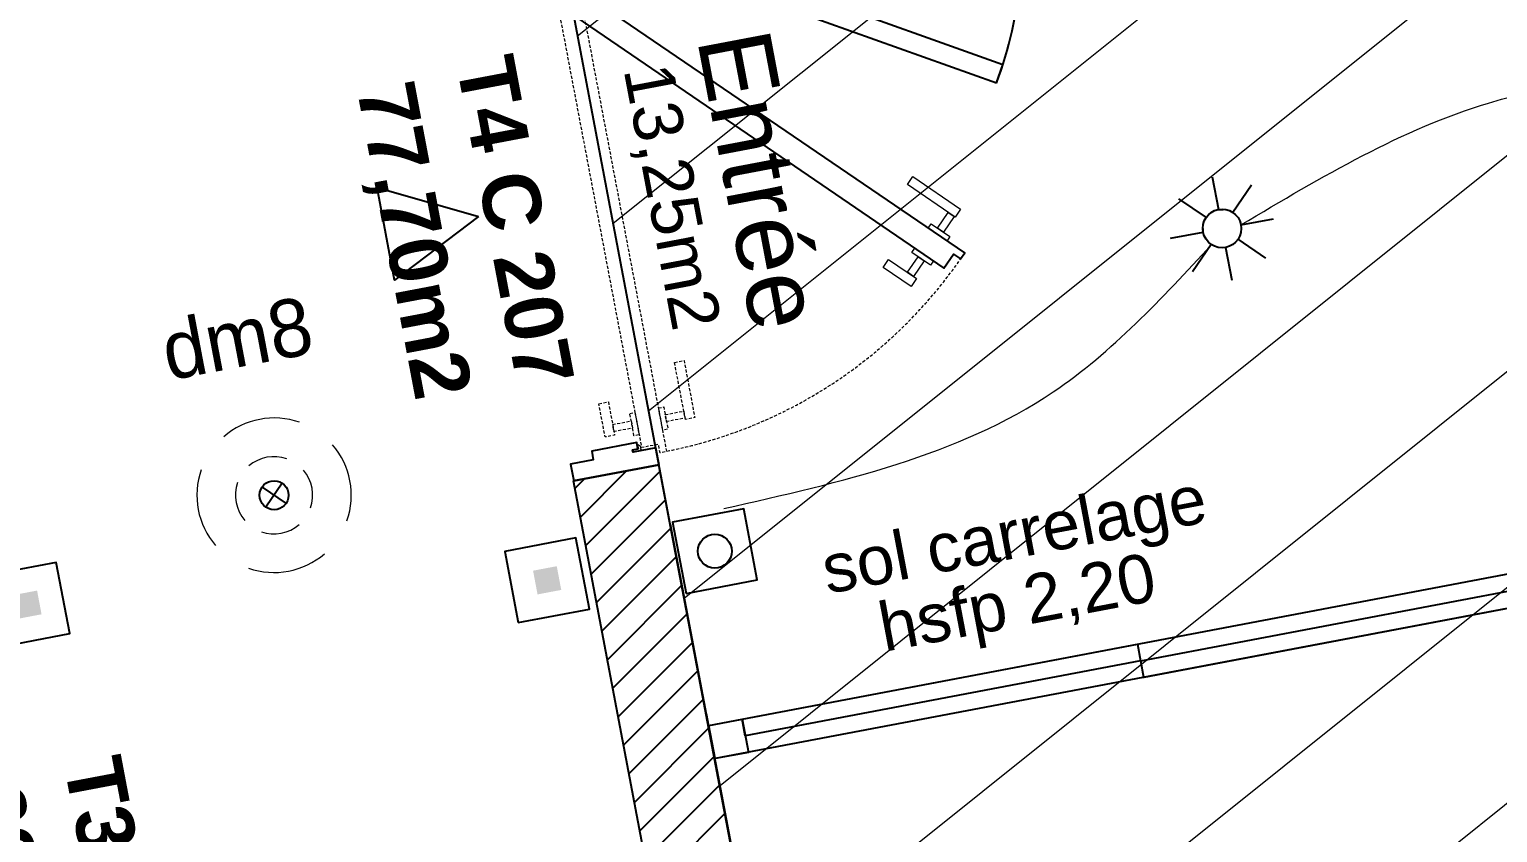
# Model space of a CAD drawing. Header units: centimetres. Extents: x 187368 to 251255, y -383447 to -322514.
# Drawn here: x 200292 to 203335, y -344240 to -342576 of the extents above; entities that cross this region are included whole.
import ezdxf

# ---------------------------------------------------------------- set-up
doc = ezdxf.new("R2010")
doc.units = ezdxf.units.CM
doc.linetypes.add('Style de ligne -16', pattern=[0.192476, 0.123031, -0.069444])
doc.layers.get('0').update_dxf_attribs({"color": 252})
doc.layers.add('3-BAT C-Niveau 2', color=252, linetype='Continuous')
doc.layers.add('prlm-ELEC-CFO', color=1, linetype='Continuous', lineweight=25)
doc.styles.add('Geneva (bold)', font='arialbd.ttf')
doc.styles.add('Helvetica', font='arial.ttf')
doc.styles.add('prlm-elec-cfo', font='comic.ttf', dxfattribs={"height": 12})

# ---------------------------------------------------------------- blocks, each defined once
blk = doc.blocks.new('xi.BSO')
at = {"layer": 'prlm-ELEC-CFO', "lineweight": 5}
blk.add_hatch(color=0, dxfattribs=at).paths.add_polyline_path([(-2.5, -2.5), (2.5, -2.5), (2.5, 2.5), (-2.5, 2.5)])
at = {"layer": 'prlm-ELEC-CFO', "color": 0, "flags": 128}
blk.add_lwpolyline([(-7.5, -7.5), (7.5, -7.5), (7.5, 7.5), (-7.5, 7.5)], close=True, dxfattribs=at)
blk = doc.blocks.new('xi.BP')
at = {"layer": 'prlm-ELEC-CFO', "color": 0, "flags": 128}
blk.add_lwpolyline([(-7.5, -7.5), (7.5, -7.5), (7.5, 7.5), (-7.5, 7.5)], close=True, dxfattribs=at)
at = {"layer": 'prlm-ELEC-CFO', "color": 0}
blk.add_circle((0, 0), 3.5, dxfattribs=at)
blk = doc.blocks.new('xi.SPOT')
at = {"color": 0, "lineweight": 5}
blk.add_wipeout([(-4, 0), (-2.83, -2.83), (0, -4), (2.83, -2.83), (4, 0), (2.83, 2.83), (0, 4), (-2.83, 2.83)], dxfattribs=at).dxf.layer = 'prlm-ELEC-CFO'
at = {"layer": 'prlm-ELEC-CFO', "color": 0, "linetype": 'ByBlock', "lineweight": -2, "flags": 128}
for points in [[(0, 10.88), (0, 4)], [(-7.69, 7.69), (-2.83, 2.83)], [(7.69, 7.69), (2.83, 2.83)], [(-10.88, 0), (-4, 0)], [(4, 0), (10.88, 0)], [(-2.83, -2.83), (-7.69, -7.69)], [(2.83, -2.83), (7.69, -7.69)], [(0, -4), (0, -10.88)]]:
    blk.add_lwpolyline(points, dxfattribs=at)
at = {"layer": 'prlm-ELEC-CFO', "color": 0, "linetype": 'ByBlock', "lineweight": -2}
blk.add_circle((0, 0), 4, dxfattribs=at)
blk = doc.blocks.new('xi.dm8')
at = {"layer": 'prlm-ELEC-CFO', "color": 0}
for points in [[(-2.12, 2.12), (2.12, -2.12)], [(2.12, 2.12), (-2.12, -2.12)]]:
    blk.add_lwpolyline(points, dxfattribs=at)
blk.add_circle((0, 0), 3, dxfattribs=at)
at = {"layer": 'prlm-ELEC-CFO', "color": 0, "lineweight": 13}
for radius, start, end in [(16, 60, 120), (16, 150, 210), (8, 60, 120), (16, 330, 30), (8, 150, 210), (8, 330, 30), (8, 240, 300), (16, 240, 300)]:
    blk.add_arc((0, 0), radius, start, end, dxfattribs=at)
blk = doc.blocks.new('Groupe-11-1')
at = {"linetype": 'Continuous', "flags": 128}
for points in [[(13476.86, -45947.42), (13654.14, -45913.82), (13655.45, -45920.7), (13478.16, -45954.29)], [(13647.27, -45915.12), (13654.14, -45913.82), (13655.45, -45920.7), (13648.57, -45922)], [(13566.37, -45934.02), (13647.92, -45918.57), (13648.57, -45922), (13567.02, -45937.46)], [(13483.75, -45946.11), (13565.68, -45930.58), (13566.33, -45934.02), (13484.4, -45949.55)], [(13476.86, -45947.42), (13483.74, -45946.11), (13485.04, -45952.99), (13478.16, -45954.29)]]:
    blk.add_lwpolyline(points, close=True, dxfattribs=at)
blk = doc.blocks.new('Sol carrelage')
at = {"insert": (0, -0.78), "char_height": 10.0872, "attachment_point": 2, "line_spacing_factor": 0.834288, "style": 'Helvetica'}
blk.add_mtext('sol carrelage', dxfattribs=at)
blk = doc.blocks.new('hsfp 2.20')
at = {"insert": (0, -0.78), "char_height": 10.087, "attachment_point": 2, "line_spacing_factor": 0.834288, "style": 'Helvetica'}
blk.add_mtext('hsfp 2,20', dxfattribs=at)

msp = doc.modelspace()

# ---------------------------------------------------------------- hatches: boundary and pattern name
at = {"linetype": 'Continuous', "lineweight": 18}
h = msp.add_hatch(dxfattribs=at)
h.set_pattern_fill('BA 13', color=256, scale=10, style=0, pattern_type=2)
h.set_pattern_definition([(218.65981, (66931.62, 115456.3), (-199.24783, 287.75041), [])])
h.paths.add_polyline_path([(204000, -341924.6), (204741.4, -341784.2), (205703.4, -346864), (204524.4, -347087.2), (203865.6, -343607.5), (203473.1, -343682.1), (203597.6, -344340.4), (201824.4, -344676), (201695.2, -343994), (201694.3, -343994.6), (201619.9, -343601.5), (201619.8, -343601.1), (201694.3, -343994.2), (201619.8, -343601.1), (201619.8, -343601.1), (201141.6, -341075.9), (202510.9, -340816.6), (202756.2, -342112.6), (202366.2, -342186.4), (202375.5, -342235.6), (202814.6, -342152.4), (202464.1, -340314.4), (203652.1, -340089.4)])
at = {"layer": '3-BAT C-Niveau 2', "linetype": 'Continuous'}
h = msp.add_hatch(dxfattribs=at)
h.set_pattern_fill('MURS MACONNERIE-2', color=256, scale=10, style=0, pattern_type=2)
h.set_pattern_definition([(45, (67117.507, 115456.283), (-31.2347524, 39.0434405), [])])
h.paths.add_polyline_path([(202153, -347383.7), (202296.3, -347173.3), (201596.5, -343477.9), (201419.6, -343511.4)])

# ---------------------------------------------------------------- linework, layer by layer
at = {"linetype": 'Continuous'}
for p, q in [((202309.6, -342649.5), (201528, -342370.1)), ((201514.5, -342407.8), (202296.1, -342687.1)), ((202296.1, -342687.1), (202309.6, -342649.5))]:
    msp.add_line(p, q, dxfattribs=at)
at = {"linetype": 'Continuous', "flags": 128}
for points in [[(204000, -341924.6), (204741.4, -341784.2), (205703.4, -346864), (204524.4, -347087.2), (203865.6, -343607.5), (203473.1, -343682.1), (203597.6, -344340.4), (201824.4, -344676), (201695.2, -343994), (201694.3, -343994.6), (201619.9, -343601.5), (201619.8, -343601.1), (201694.3, -343994.2), (201619.8, -343601.1), (201619.8, -343601.1), (201141.6, -341075.9), (202510.9, -340816.6), (202756.2, -342112.6), (202366.2, -342186.4), (202375.5, -342235.6), (202814.6, -342152.4), (202464.1, -340314.4), (203652.1, -340089.4)], [(201440.1, -342500.5), (201431.6, -342512.9), (201446.3, -342522.9), (201426.6, -342551.8), (202187.4, -343070.4), (202207.1, -343041.4), (202221.8, -343051.5), (202230.3, -343039.1)], [(201597, -343477.8), (201590.4, -343442.8), (201543.1, -343451.8), (201542.2, -343446.9), (201553.1, -343444.8), (201550.7, -343432), (201457.3, -343449.7), (201460.7, -343467.4), (201413.5, -343476.3), (201420.1, -343511.3)]]:
    msp.add_lwpolyline(points, close=True, dxfattribs=at)
at = {"linetype": 'Style de ligne -16', "lineweight": 18, "ltscale": 50.8, "flags": 128}
for points in [[(201435.1, -342510.3), (201420.3, -342513.1), (201423.6, -342530.6), (201389.2, -342537.1), (201560.6, -343441.7), (201594.9, -343435.2), (201598.3, -343452.7), (201613, -343449.9)], [(201629, -343265.9), (201648.7, -343262.1), (201671, -343380), (201651.4, -343383.8)], [(201472.2, -343351.5), (201491.9, -343347.8), (201504.9, -343416.6), (201485.2, -343420.3)], [(201500.7, -343394.5), (201539.2, -343387.2), (201542, -343401.9), (201503.5, -343409.2)], [(201536.2, -343371.5), (201546.9, -343369.5), (201555.6, -343415.6), (201544.9, -343417.7)], [(201596, -343360.2), (201606.7, -343358.1), (201615.4, -343404.3), (201604.7, -343406.3)], [(201609.7, -343373.9), (201648.1, -343366.6), (201650.9, -343381.3), (201612.5, -343388.6)]]:
    msp.add_lwpolyline(points, close=True, dxfattribs=at)
at = {"linetype": 'Continuous', "lineweight": 18, "flags": 128}
for points in [[(202221.9, -342948.6), (202210.7, -342965.2), (202111.5, -342897.6), (202122.8, -342881.1)], [(202208.6, -342963.8), (202186.6, -342996.1), (202174.2, -342987.7), (202196.2, -342955.3)], [(202199.8, -343005.1), (202193.7, -343014.1), (202154.8, -342987.6), (202161, -342978.7)], [(202061.2, -343069.1), (202072.5, -343052.5), (202130.3, -343092), (202119.1, -343108.5)], [(202111.7, -343079.3), (202133.8, -343047), (202146.2, -343055.4), (202124.1, -343087.7)], [(202120.5, -343037.9), (202126.7, -343029), (202165.5, -343055.4), (202159.4, -343064.4)], [(201544, -343450.8), (201558.7, -343448), (201559.8, -343446.4), (201558.6, -343439.7), (201553.6, -343436.4), (201552.5, -343436.6), (201554.2, -343445.6), (201543.4, -343447.7)]]:
    msp.add_lwpolyline(points, close=True, dxfattribs=at)
at = {"linetype": 'Continuous'}
msp.add_arc((201517.9, -342398.3), 830.5, 339.6405, 10.7236, dxfattribs=at)
at = {"linetype": 'Style de ligne -16', "lineweight": 18, "ltscale": 50.8}
msp.add_arc((201425.8, -342499.3), 968.8, 281.1435, 325.2564, dxfattribs=at)
at = {"layer": '3-BAT C-Niveau 2', "linetype": 'Continuous', "lineweight": 25}
for p, q in [((201596.5, -343477.9), (201419.6, -343511.4)), ((202296.3, -347173.3), (201596.5, -343477.9)), ((202296.3, -347173.3), (201596.5, -343477.9)), ((202153, -347383.7), (201419.6, -343511.4)), ((202153, -347383.7), (201419.6, -343511.4))]:
    msp.add_line(p, q, dxfattribs=at)
at = {"layer": '3-BAT C-Niveau 2', "linetype": 'Continuous', "flags": 128}
msp.add_lwpolyline([(201222.4, -342963.6), (201048.9, -343095.5), (201012.7, -342903.9)], close=True, dxfattribs=at)
at = {"layer": 'prlm-ELEC-CFO', "lineweight": 13}
for points in [[(204269.7, -342662.5), (203314.5, -341773.6), (203185.9, -341215.7)], [(202802.9, -342981), (203315.9, -342728.7), (204237.8, -342709.2)], [(201731.1, -343568.5), (202413.9, -343326.8), (202742, -343022.1)]]:
    msp.add_spline(points, degree=3, dxfattribs=at)

# ---------------------------------------------------------------- block references
at = {"xscale": 10, "yscale": 10, "zscale": 10, "rotation": 10.72359474378227}
for name, p in [('Sol carrelage', (202321.7, -343563.7)), ('hsfp 2.20', (202328, -343704.8))]:
    msp.add_blockref(name, p, dxfattribs=at)
at = {"xscale": 10, "yscale": 10, "zscale": 10}
msp.add_blockref('Groupe-11-1', (66931.6, 115456.3), dxfattribs=at)
at = {"layer": 'prlm-ELEC-CFO', "xscale": 10, "yscale": 10, "zscale": 10}
for name, p, rotation in [('xi.dm8', (200799.1, -343541), 10.72360141139324), ('xi.BP', (201712.6, -343656.8), 10.72360141139323), ('xi.BSO', (201365, -343717.2), 10.72360141139323), ('xi.BSO', (200288, -343767.7), 10.72360141139323)]:
    msp.add_blockref(name, p, dxfattribs=dict(at, rotation=rotation))

# ---------------------------------------------------------------- texts
at = {"insert": (201881.9, -342873.7), "char_height": 151.309, "attachment_point": 2, "rotation": 280.7236, "line_spacing_factor": 0.834288, "style": 'Helvetica'}
msp.add_mtext('Entrée\\P{\\H0.6752x;13,25m2}\\P', dxfattribs=at)
at = {"layer": '3-BAT C-Niveau 2', "char_height": 120, "attachment_point": 5, "rotation": 280.7236, "line_spacing_factor": 1.060906, "style": 'Geneva (bold)'}
for s, insert in [('T4 C 207\\P77,70m2\\P', (201181.7, -342995.1)), ('T3 C 205\\P62,97m2', (200368.6, -344446.6))]:
    msp.add_mtext(s, dxfattribs=dict(at, insert=insert))
at = {"layer": 'prlm-ELEC-CFO', "lineweight": 20, "insert": (200711.1, -343156.7), "char_height": 120, "attachment_point": 2, "rotation": 10.7236, "line_spacing_factor": 0.8, "style": 'prlm-elec-cfo', "bg_fill": 3, "box_fill_scale": 0.95, "bg_fill_color": 256, "bg_fill_transparency": 0}
msp.add_mtext('dm8', dxfattribs=at)

# ---------------------------------------------------------------- next in the draw order: block references
at = {"layer": 'prlm-ELEC-CFO', "xscale": 10, "yscale": 10, "zscale": 10, "rotation": 10.72360141139323}
msp.add_blockref('xi.SPOT', (202763.6, -342988.4), dxfattribs=at)

doc.saveas('drawing.dxf')
